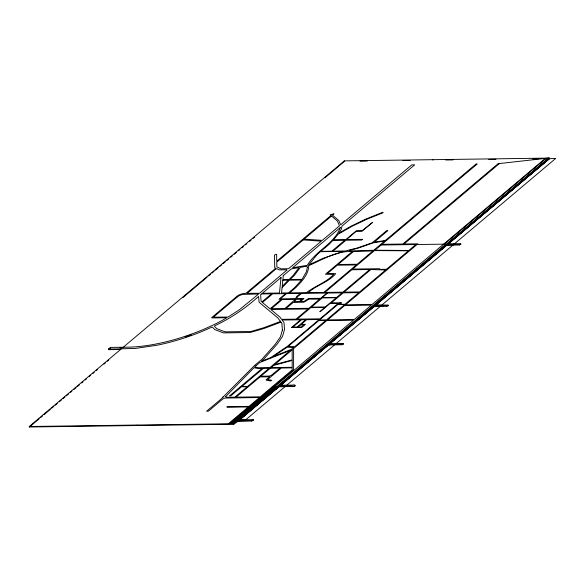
<?xml version="1.0" encoding="UTF-8"?>
<svg xmlns="http://www.w3.org/2000/svg" width="585" height="585" viewBox="0 0 585 585"><rect width="100%" height="100%" fill="white"/><g stroke="black" fill="none" stroke-linecap="round" stroke-linejoin="round"><path stroke-width="0.88" d="M339.059 304.536L340.653 303.176M222.527 397.507L223.082 396.857M341.384 302.92L339.841 304.324L345.026 304.266L358.824 292.632L343.205 292.844L331.424 302.811L341.369 302.847M120.503 349.486L108.539 349.654L108.371 349.157L110.433 347.417L127.684 347.183A89.191 31.817 -19 0 0 222.037 320.514L226.856 317.728L212.165 317.933A1.111 0.395 -19 0 1 211.924 317.421L237.269 296.054A5.572 1.989 -19 0 1 239.908 294.569L241.503 294.006A5.572 1.989 -19 0 1 244.537 293.502L246.153 293.136L275.732 268.201L274.745 267.74L274.475 254.914L276.603 254.278L276.742 261.232L330.92 215.551L330.174 214.914L331.476 214.307L331.936 214.702L332.858 213.92L334.013 213.905L332.492 215.178L338.803 220.516L340.697 224.823L411.789 164.875L414.67 164.831L341.962 226.132L341.377 229.181L338.803 233.174L351.249 226.059L366.13 218.929L382.824 212.26L383.182 212.691L366.612 219.309L351.965 226.329L338.108 234.249L333.516 239.74L345.889 239.572L356.214 230.87L362.02 230.79L372.535 222.402L362.181 231.126L356.375 231.207L346.459 239.565L362.554 239.345L361.727 240.047L345.925 240.259L332.982 251.17L345.128 251.009L357.398 247.952L372.316 242.746L386.605 230.695L387.76 230.68L374.151 242.153L384.579 240.618A1.111 0.395 -19 0 0 385.727 240.172M108.539 349.654L110.602 347.907L110.433 347.417M253.181 419.942L253.342 420.498L251.543 421.017L237.861 421.383L233.817 424.22L29.418 426.999L29.25 426.502L121.19 348.982M546.156 158.637L547.984 158.608L547.816 158.118L344.28 160.882L123.252 347.241L123.428 347.739L120.005 347.782M29.418 426.999L39.173 418.772M40.562 417.602L42.654 415.84M44.043 414.663L50.317 409.376M51.707 408.206L53.798 406.443M55.187 405.266L57.279 403.504M59.37 401.741L61.462 399.979M62.851 398.809L64.942 397.047M66.332 395.869L68.423 394.107M70.514 392.345L71.904 391.175M73.995 389.413L76.087 387.65M77.476 386.473L79.567 384.711M81.659 382.948L83.048 381.778M85.139 380.016L86.536 378.839M89.322 376.491L90.712 375.314M92.803 373.552L94.192 372.382M96.284 370.619L97.68 369.442M103.947 364.155L105.337 362.985M107.428 361.223L108.825 360.046M182.688 297.765L207.09 277.188M208.487 276.018L210.578 274.248M211.975 273.078L214.066 271.308M215.463 270.138L218.249 267.784M219.646 266.606L221.737 264.844M223.126 263.667L225.218 261.904M226.614 260.727L228.706 258.965M230.797 257.203L232.194 256.025M234.285 254.263L236.377 252.501M238.468 250.738L239.865 249.561M241.956 247.799L243.345 246.621M245.444 244.859L246.833 243.682M249.627 241.327L251.016 240.157M253.108 238.387L254.504 237.217M324.924 177.84L344.448 161.38L344.28 160.882M285.597 293.626L279.03 299.198L281.1 299.505L270.058 308.807L262.416 302.474L272.705 293.802L300.339 293.429L296.471 296.69L295.761 298.628L280.259 298.84L286.46 293.619M385.734 240.164L476.066 163.997L477.214 163.983L381.939 244.318L402.824 244.033L498.098 163.698L547.816 158.118M499.246 163.683L403.972 244.018L417.836 243.828L345.516 304.807L372.14 304.449L545.359 158.396L545.527 158.893L444.505 244.069M445.799 244.135L233.408 423.211L232.113 423.233L275.235 386.868L276.529 386.853M29.25 426.502L233.649 423.723L548.796 158.008L549.11 158.498M375.16 305.165L374.912 304.617L445.821 244.947L375.139 304.917L446.326 245.137M548.935 158.001L447.562 243.609L549.118 158.104L549.249 158.491M279.886 384.981L327.658 344.828M329.443 343.315L373.435 306.226L373.574 306.62M375.022 304.77L446.062 244.991M278.416 386.59L238.987 419.716L278.643 386.641L239.236 419.993M447.679 243.755L549.147 158.199L549.395 158.491M280.003 385.135L328.127 344.923L280.252 385.42M373.669 306.277L329.53 343.453L373.471 306.321L373.771 306.569M447.62 243.945L549.293 158.199M239.104 419.862L278.643 386.641M280.12 385.281L328.127 344.923M329.253 343.11L329.596 343.563L373.969 306.525M375.256 305.063L446.523 245.1L446.099 245.086M549.542 158.491L447.905 243.93M373.939 306.423L329.596 343.563M375.387 305.202L446.552 245.195L459.481 244.961L460.914 244.398L453.865 244.23M447.452 243.455L447.964 244.04L549.505 158.389M239.331 420.037L278.679 386.743M280.347 385.457L328.353 344.982L340.368 344.748C341.062 344.953 344.309 344.675 343.234 343.812M329.823 343.739L374.122 306.386L329.86 343.834L329.457 343.256M448.051 244.055L549.651 158.389L447.964 244.04M295.264 385.508C295.33 386.78 292.259 386.743 291.14 386.458L278.906 386.795L239.367 420.132L246.79 420.227M280.383 385.552L328.382 345.077L328.185 344.587L327.198 344.85M375.519 305.333L446.728 245.166L375.482 305.238L375.102 304.748L375.234 305.216M286.906 385.084L334.657 344.821L334.488 344.331M335.688 343.951L380.404 306.248L380.235 305.758M381.99 304.909L452.995 245.049L452.827 244.552M282.38 330.064L280.427 336.865L275.272 344.243L261.956 359.248L254.336 365.676L221.196 398.948L206.585 411.27L208.311 411.24L222.936 398.911L224.903 398.056L259.491 397.522L249.042 406.334L226.826 406.977L248.215 407.028L228.326 423.796L228.501 424.286M445.609 245.005L459.313 244.464L460.746 243.908L447.832 243.645M375.343 304.844L388.264 305.107L386.831 305.662L374.839 305.86L372.974 306.248L373.142 306.745L386.999 306.16L388.323 305.728L388.169 305.333M277.714 386.568L290.972 385.968C294.387 387.014 297.641 384.001 291.878 385.098L281.283 385.244L279.776 384.828M239.038 419.752L253.385 419.694L251.338 420.527L238.687 420.732L236.706 421.149L236.874 421.639M306.503 292.661C315.037 285.897 326.13 282.65 333.728 274.38L325.45 274.248L352.28 251.572C336.565 250.607 322.547 259.769 308.58 265.656A1.111 0.395 -19 0 0 308.434 265.97L308.785 266.826C307.812 275.352 301.472 281.853 295.732 287.666L290.094 292.442A1.111 0.395 -19 0 0 289.941 292.851L323.754 292.427L356.353 264.932L337.26 265.195L327.424 273.539L335.724 273.641C328.521 282.482 316.002 285.188 308.368 292.632M329.721 343.351L343.461 343.636L341.399 344.294L328.185 344.587M545.527 158.893L555.75 158.403L453.96 244.23L453.689 243.74M359.958 161.167L367.256 161.065M402.846 160.582L410.143 160.487M445.733 159.998L453.039 159.902M488.643 159.42L495.948 159.317M532.46 158.82L538.851 158.732M417.01 244.523L446.655 244.12M386.502 269.29L380.36 269.378L379.336 268.705L352.579 269.071L374.502 250.585L408.425 250.811L359.651 291.937L344.031 292.149L370.883 269.51L385.676 269.992M339.103 304.595L344.719 304.522L326.452 319.929L319.454 320.024L339.49 303.132L340.624 303.118M108.371 349.157L135.442 348.426L157.051 345.238A92.905 33.14 -19 0 0 202.841 331.11L212.084 327.066A1.857 0.665 -19 0 1 212.552 327.234L214.732 329.574L223.477 332.894L250.087 332.529L264.113 328.456L279.367 322.737A1.857 0.665 -19 0 1 281.188 322.496L281.283 322.532M280.405 385.566L283.038 385.712M270.789 388.945L271.945 388.93M262.614 396.798L261.466 396.813L293.604 369.713L293.604 348.58L326.818 320.573L353.442 320.214L245.934 410.86L244.786 410.875L255.133 402.151L256.281 402.136M261.787 397.493L260.639 397.507L255.747 401.632L256.903 401.617L257.071 402.107M448.081 244.15L448.607 244.259L448.439 243.769M548.796 158.008L548.964 158.498M432.783 159.683L432.959 160.173M460.483 243.645L460.658 244.135M459.313 244.464L459.481 244.961M452.724 244.552L452.892 245.049M448.812 243.806L448.98 244.296M447.81 244.625L447.978 245.115M447.328 244.662L447.496 245.152M446.392 244.808L446.552 245.195M386.831 305.662L386.999 306.16M375.329 305.823L375.497 306.313M374.839 305.86L375.007 306.357M373.903 306.006L374.071 306.496M373.457 306.109L373.632 306.606M373.362 306.679L373.186 306.189L329.37 343.263M341.004 343.388L341.179 343.878M340.192 344.251L340.368 344.748M329.699 344.397L329.867 344.887M329.18 344.433L329.348 344.931M290.972 385.968L291.14 386.458M285.012 386.049L285.18 386.539L245.195 420.249L245.027 419.759M281.283 385.244L281.451 385.734M280.888 385.208L281.056 385.698M280.215 386.115L280.39 386.605M279.703 386.159L279.871 386.648M278.701 386.312L278.906 386.795M251.338 420.527L251.513 421.017M246.768 412.776L246.965 413.237M240.267 419.825L240.435 420.315M239.872 419.789L240.047 420.279M239.206 420.695L239.375 421.185M238.687 420.732L238.855 421.229M237.693 420.886L237.861 421.383M237.217 421.003L237.386 421.492M233.649 423.723L233.817 424.22M137.131 425.039L137.299 425.529M282.38 330.123L281.89 323.359L277.919 317.984L259.118 302.269L258.563 296.456C245.517 308.258 230.87 318.233 214.922 325.684A1.857 0.665 -19 0 0 214.6 326.401L216.699 328.66L225.086 331.841L250.848 331.49L263.901 327.68L278.95 322.042A1.857 0.665 -19 0 0 280.281 321.194M191.163 334.766A89.191 31.817 -19 0 1 185.226 336.828M247.177 293.297L259.477 293.297L286.986 270.029A1.857 0.665 -19 0 0 286.27 269.787L279.345 269.882L276.924 268.756A1.47 0.526 -19 0 0 275.996 268.932L247.177 293.297M271.498 308.617L284.778 308.609L295.359 299.323L282.211 299.564L271.513 308.573M291.491 327.527L301.699 327.476L305.414 324.339L301.107 324.397L306.679 319.695L319.198 319.527L287.411 346.327L270.65 357.625L261.21 361.311L263.784 359.139L277.231 343.995L282.511 336.433L284.507 329.53L284.01 322.62L282.094 320.032L300.646 319.776L291.498 327.505M292.975 326.993L297.143 327.022L305.823 319.71L301.509 319.768L292.997 326.949M293.67 347.519L291.674 349.245L273.407 356.528L287.081 347.205L293.67 347.534M301.882 299.301L299.206 301.604L294.131 301.677L296.507 299.308L301.882 299.301M303.856 298.584L296.909 298.613L296.88 297.97L297.619 296.675L301.494 293.414L326.949 293.063L320.755 298.291L308.675 298.452L303.886 301.546L300.354 301.589L303.834 298.65M319.651 299.125L308.909 308.28L285.926 308.595L293.304 302.372L303.871 302.233L309.004 299.132L319.651 299.125M321.626 298.416L311.403 307.132L325.355 306.942L336.273 297.736L321.743 297.933L321.626 298.416M325.896 320.346L318.862 320.522L288.061 346.495L294.994 346.444L325.874 320.404M338.284 303.381L320.024 318.832L297.158 319.139L310.781 307.651L324.733 307.461L319.746 311.666L320.324 311.659L330.086 303.432L338.284 303.403M281.012 277.524L279.476 293.026L262.351 293.26L281.012 277.524M282.072 287.637L281.546 292.997L288.12 292.873A1.111 0.395 -19 0 0 288.946 292.456L294.511 287.747L301.553 280.025L289.421 280.193L282.072 287.637M282.804 280.281L282.204 286.35L288.266 280.208L282.804 280.281M283.264 275.63L282.869 279.593L288.983 279.513L293.019 275.594L299.015 267.579L292.449 268.676A1.857 0.665 -19 0 0 290.899 269.224L283.264 275.63M340.36 227.485C334.503 243.828 315.863 250.607 307.308 265.312L292.624 267.733L340.36 227.485M307.359 267.265L306.474 271.586L302.036 279.337L290.138 279.498L294.292 275.469L300.361 267.352L306.62 266.314A1.111 0.395 -19 0 1 307.037 266.467L307.359 267.265M225.795 396.484L226.081 397.295L234.848 397.171L247.243 386.722L241.488 386.802L230.753 395.862L229.598 395.877L262.204 368.382L257.795 368.448L254.219 367.789A1.748 0.622 -19 0 0 253.927 367.797L225.795 396.484M317.304 254.314L308.829 264.866L323.03 258.321L343.651 251.367L320.419 251.689L317.297 254.314M332.85 240.435L328.997 244.45L320.829 251.338L331.827 251.192L344.77 240.274L332.85 240.435M256.062 365.654L254.716 367L258.775 367.746L269.934 367.592L290.387 350.342L259.74 362.546L256.062 365.654M303.191 239.894L276.756 262.175L276.866 266.906L280.997 268.829L287.513 268.742A1.857 0.665 -19 0 0 288.829 268.471L321.304 241.174L303.191 239.894M331.49 216.026L304.12 239.104L322.24 240.384L339.512 225.817L337.428 221.079L331.49 216.026M237.452 296.851L213.898 316.704A1.111 0.395 -19 0 0 214.147 317.216L228.07 317.026L239.199 309.911L258.65 293.992L242.972 294.401A5.572 1.989 -19 0 0 238.965 295.849L237.452 296.851M261.524 293.955L260.603 294.738L261.107 301.312L261.846 302.006L271.557 293.816L261.524 293.955M353.435 251.557L338.086 264.5L357.179 264.237L372.938 250.95L353.435 251.557M384.616 241.108L373.764 250.256L349.303 250.928A4.197 1.499 -19 0 1 349.245 250.417L357.413 248.369L373.544 242.738L384.199 241.115A1.111 0.395 -19 0 1 384.55 241.1L384.616 241.108M351.753 269.765L324.902 292.405L342.883 292.164L369.735 269.524L351.753 269.765M381.113 245.013L374.919 250.241L408.835 250.46L415.862 244.545L381.113 245.013M308.083 308.975L296.01 319.154L281.59 319.351L279.966 317.15L270.877 309.48L308.083 308.975M327.527 293.056L322.159 297.589L336.682 297.392L342.057 292.858L327.527 293.056M300.485 324.924L298.006 327.008L301.458 326.964L303.937 324.872L300.485 324.924M263.352 368.367L241.905 386.451L247.652 386.378L269.107 368.287L263.352 368.367M260.003 376.916L235.996 397.156L260.318 396.827L292.186 369.954L292.186 367.848L281.217 368.06L267.703 379.46A1.572 0.563 -19 0 0 267.813 379.57L271.725 380.294L270.628 380.967L267.052 380.308A2.333 0.834 -19 0 1 266.533 380.257L266.219 380.096A2.333 0.834 -19 0 1 266.131 379.833L269.743 376.784L260.003 376.916M270.255 368.272L260.83 376.221L268.179 376.118A3.371 1.207 -19 0 0 271.381 375.299L280.061 368.082L270.255 368.272M273.67 365.398L271.082 367.577L292.186 367.292L292.186 360.426L273.67 365.398M292.186 349.786L274.497 364.704L292.186 359.87L292.186 349.786M344.689 305.502L327.644 319.878L354.269 319.512L371.314 305.143L344.689 305.502M232.881 420.915L230.095 423.262L231.25 423.24L234.029 420.9L232.881 420.915M241.993 413.229L233.495 420.388L234.651 420.374L243.148 413.215L241.993 413.229M244.164 411.401L242.614 412.703L243.762 412.688L245.312 411.387L244.164 411.401M277.933 386.509L238.877 419.562L277.933 386.509"/></g></svg>
